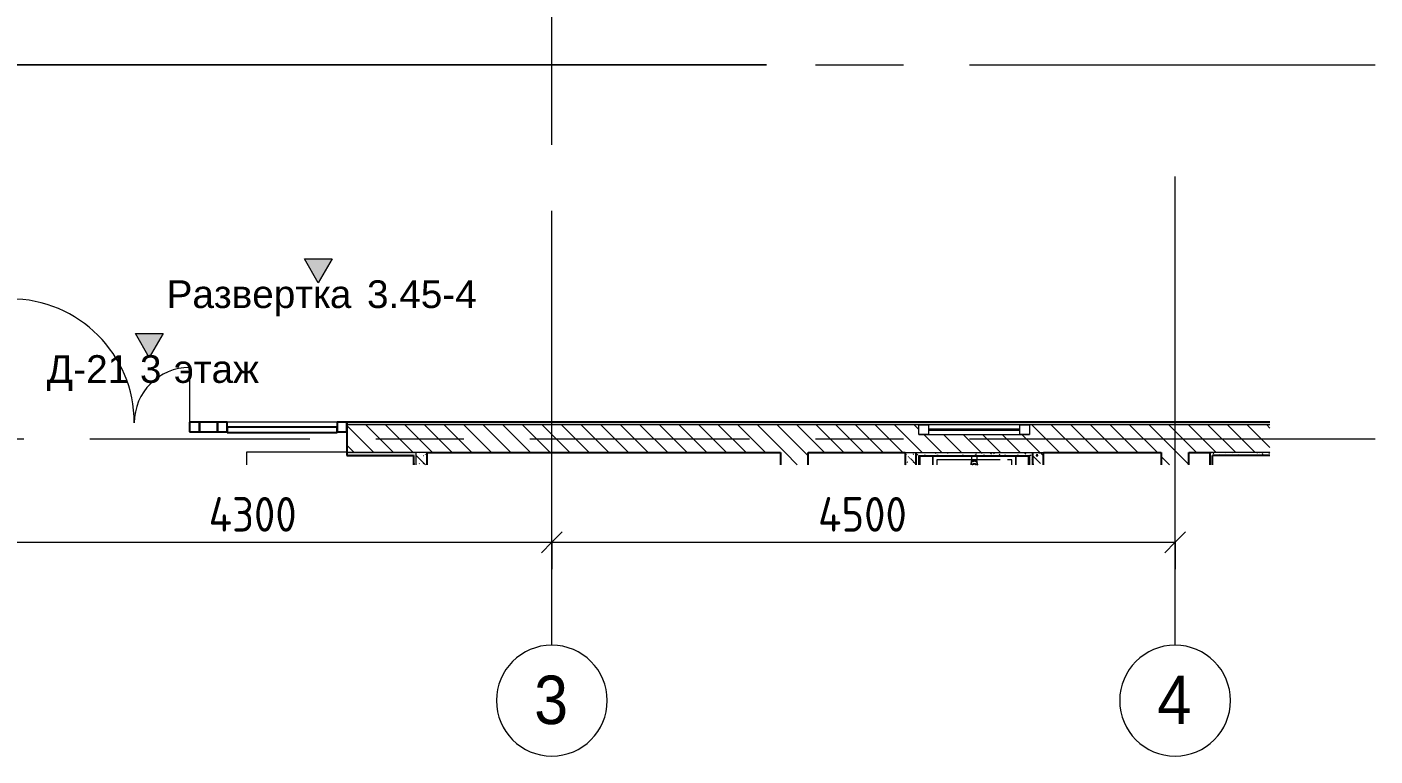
# Model space of a CAD drawing. Header units: millimetres. Extents: x -3511 to 67671, y -1987 to 16130.
# Drawn here: x 4220 to 13954, y 5510 to 10773 of the extents above; entities that cross this region are included whole.
import ezdxf

# ---------------------------------------------------------------- set-up
doc = ezdxf.new("R2010")
doc.units = ezdxf.units.MM
doc.linetypes.add('Осевая', pattern=[3175, 635, -476.25, 1587.5, -476.25])
for name, color, linetype, lineweight in [('0-1', 7, 'Continuous', 9), ('A-ANNO-DIMS', 7, 'Continuous', 9), ('A-ANNO-DIMS-100', 7, 'Continuous', 9), ('A-DOOR', 7, 'Continuous', 9), ('A-GLAZ', 7, 'Continuous', 9), ('A-GLAZ-1', 7, 'Continuous', 13), ('A-GLAZ-CURT', 7, 'Continuous', 9), ('A-GLAZ-CURT-1', 7, 'Continuous', 25), ('A-GLAZ-CWMG', 7, 'Continuous', 9), ('A-GLAZ-CWMG-1', 7, 'Continuous', 25), ('A-WALL', 7, 'Continuous', 9), ('G-ANNO-SYMB', 7, 'Continuous', 9), ('I-WALL', 7, 'Continuous', 9), ('P-SANR-FIXT', 7, 'Continuous', 9), ('P-SANR-FIXT-1', 7, 'Continuous', 13), ('Оси', 7, 'Continuous', 9), ('Оси-1', 7, 'Continuous', 20), ('Оси-2', 7, 'Осевая', 9)]:
    doc.layers.add(name, color=color, linetype=linetype, lineweight=lineweight)
for name, color, linetype, lineweight, true_color in [('A-WALL-1', 7, 'Continuous', 25, 0x3c3c3c), ('A-WALL-FNSH-1', 7, 'Continuous', 13, 0x3c3c3c), ('I-FURN-1', 7, 'Continuous', 9, 0xf0f0f0)]:
    doc.layers.add(name, color=color, linetype=linetype, lineweight=lineweight, true_color=true_color)
doc.styles.add('Arial', font='arial.ttf', dxfattribs={"width": 0.9, "height": 350})
doc.styles.add('Arial_1', font='arial.ttf', dxfattribs={"height": 200})
doc.styles.add('ISOCPEUR', font='isocpeur.ttf', dxfattribs={"width": 0.9, "height": 250})
doc.dimstyles.new('ISO-2_5_0_9К_БОЛЬШОЙ', dxfattribs={"dimscale": 304.8, "dimtxt": 248.995294, "dimasz": 0.492126, "dimexe": 0.393701, "dimexo": 0.984252, "dimgap": 0, "dimtad": 1, "dimdec": 0, "dimrnd": 10, "dimzin": 0, "dimdsep": 46, "dimtxsty": 'ISOCPEUR', "dimblk1": 'OBLIQUE', "dimblk2": 'OBLIQUE', "dimsah": 1, "dimcen": 0.09, "dimdle": 0.393701, "dimazin": 0, "dimtfac": 1, "dimtdec": 4, "dimtix": 1, "dimtmove": 0, "dimatfit": 3, "dimfxl": 1, "dimtvp": 1, "dimtolj": 1, "dimtzin": 0, "dimarcsym": 2})
pattern_1 = [(135, (0, 0), (-70.7107, -70.7107), [])]
pattern_2 = [(135, (0, 0), (-75.43415, -75.43415), [106.68, -17.78, 3.556, -17.78]), (135, (0, 75.39), (-75.43415, -75.43415), []), (50, (0, 0), (127.5292, -11.1576), [13.335, -146.685]), (355, (0, 0), (-24.6697, 133.74), [10.668, -117.348]), (100.451, (10.63, -0.93), (102.8597, 122.5818), [11.333, -124.663]), (46.184, (0, 35.56), (189.7552, -29.4304), [20.002, -220.027]), (96.636, (15.81, 33.1), (166.1822, 173.1996), [17, -186.995]), (351.184, (0, 35.56), (166.184, 173.1976), [16.002, -176.022]), (21, (17.78, 26.67), (106.1303, -71.586), [13.335, -146.685]), (326, (17.78, 26.67), (43.2619, 128.9318), [10.668, -117.348]), (71.451, (26.62, 20.7), (149.392, 57.345), [11.333, -124.663]), (37.5, (0, 0), (2.16223, 59.18836), [3.353, -112.573, 3.353, -115.773, -117.792]), (37.5, (0, 0), (2.16223, 59.18836), [-235.052, 3.353, -114.44]), (7.5, (0, 0), (46.77386, 70.12615), [3.353, -64.567, 3.353, -109.906, -44.894]), (7.5, (0, 0), (46.77386, 70.12615), [-181.178, 3.353, -41.542]), (327.5, (-39.65, 0), (94.91367, -4.0101), [3.353, -41.097, 3.353, -135.331, -184.023]), (327.5, (-39.65, 0), (94.91367, -4.0101), [-183.134, 3.353, -180.67]), (317.5, (-57.43, 0), (103.69057, 17.7988), [3.353, -54.432, 3.353, -88.748, -130.683]), (317.5, (-57.43, 0), (103.69057, 17.7988), [-149.885, 3.353, -127.33])]
pattern_3 = [(0, (0, 0), (121.92, 30.48), [10.058, -81.382, 10.058, -81.382, -487.68]), (0, (0, 0), (121.92, 30.48), [-182.88, 10.058, -172.822, 10.058, -81.382, -213.36]), (0, (0, 0), (121.92, 30.48), [-457.2, 10.058, -50.902, 10.058, -142.342]), (120, (45.72, 15.24), (-87.356454, 90.34582), [10.058, -81.382, 10.058, -81.382, -487.68]), (120, (45.72, 15.24), (-87.356454, 90.34582), [-182.88, 10.058, -172.822, 10.058, -81.382, -213.36]), (120, (45.72, 15.24), (-87.356454, 90.34582), [-457.2, 10.058, -50.902, 10.058, -142.342]), (240, (60.96, 76.2), (-34.563546, -120.82582), [10.058, -81.382, 10.058, -81.382, -487.68]), (240, (60.96, 76.2), (-34.563546, -120.82582), [-182.88, 10.058, -172.822, 10.058, -81.382, -213.36]), (240, (60.96, 76.2), (-34.563546, -120.82582), [-457.2, 10.058, -50.902, 10.058, -142.342])]

# ---------------------------------------------------------------- blocks, each defined once
blk = doc.blocks.new('Стол базовый прямоугольный - 1_290-25520344-План разверток пом_3_45_ Этаж 3')
at = {"layer": 'I-FURN-1'}
for p, q in [((106.6, 455), (-617.5, 455)), ((-617.5, 455), (-617.5, 365.2))]:
    blk.add_line(p, q, dxfattribs=at)
blk = doc.blocks.new('сифон - Для раковины-30615598-План разверток пом_3_45_ Этаж 3')
at = {"layer": 'P-SANR-FIXT'}
for p, q in [((191.1, 34.6), (191.1, 40)), ((191.1, -40), (191.1, 34.6))]:
    blk.add_line(p, q, dxfattribs=at)
at = {"layer": 'P-SANR-FIXT-1'}
for p, q in [((191.1, 20), (168.5, 20)), ((168.5, -20), (191.1, -20))]:
    blk.add_line(p, q, dxfattribs=at)
blk = doc.blocks.new('смеситель для раковины - Default-30615600-План разверток пом_3_45_ Этаж 3')
at = {"layer": '0-1'}
for p, q in [((-22.8, 3), (-22.8, 4)), ((22.7, 4), (22.8, 3))]:
    blk.add_line(p, q, dxfattribs=at)
at = {"layer": '0-1', "flags": 128}
blk.add_lwpolyline([(12.1, -0.1), (14.4, 1.7), (16.3, 4)], dxfattribs=at)
at = {"layer": 'P-SANR-FIXT'}
for p, q in [((-21, 4), (-21, -23)), ((21, -23), (21, 4)), ((22.9, 0.9), (22.7, 3.2)), ((22.8, 3.1), (22.9, 0.9)), ((-21, -23), (21, -23)), ((-0.6, -2.8), (0.6, -2.8))]:
    blk.add_line(p, q, dxfattribs=at)
at = {"layer": 'P-SANR-FIXT', "flags": 128}
for points in [[(-15.8, 4), (-13.1, 1.6), (-9.8, -0.4), (-6.1, -1.8), (-2.1, -2.5), (2.1, -2.5), (6.1, -1.8), (9.8, -0.4), (11.1, 0.4)], [(11.5, 0.5), (13.1, 1.6), (15.8, 4)], [(0.6, -3.9), (0.3, -3.9), (0.1, -3.9), (-0.1, -3.9), (-0.3, -3.9), (-0.6, -3.9)]]:
    blk.add_lwpolyline(points, dxfattribs=at)
at = {"layer": 'P-SANR-FIXT'}
for centre, major_axis, start_param, end_param in [((0, 17.2), (20.8, 0), 3.870854, 5.358408), ((0, 16.7), (20.7, 0), 3.994763, 4.083653), ((0, 16.7), (20.8, 0), 5.376246, 5.598564), ((0, 16.7), (20.7, 0), 4.276566, 4.807479), ((0, 16.7), (20.8, 0), 4.9338, 5.10736)]:
    blk.add_ellipse(centre, major_axis=major_axis, ratio=0.98634, start_param=start_param, end_param=end_param, dxfattribs=at)
for points, knots in [([(-22.6, 4), (-22.6, 3.9), (-22.7, 3.5), (-22.8, 2.5), (-22.9, 1.5), (-22.9, 0.9)], [0.7330862, 0.7330862, 0.7330862, 0.7330862, 0.75, 0.8333333, 1, 1, 1, 1]), ([(22.9, 0.3), (22.9, -2.5), (22.3, -6.4), (20, -11.4), (17.7, -14.7), (14.9, -17.6), (11.6, -20), (7.9, -21.7), (4.5, -22.6), (1.5, -23), (-1.9, -23), (-6, -22.4), (-10, -20.8), (-12.8, -19.1), (-14.8, -17.5), (-16.7, -15.8), (-18.8, -13.3), (-21.9, -8.1), (-22.9, -3.2), (-22.9, 0.3)], [0, 0, 0, 0, 0.111111, 0.166667, 0.222222, 0.277778, 0.333333, 0.388889, 0.444444, 0.479167, 0.513889, 0.583333, 0.652778, 0.6875, 0.722222, 0.756944, 0.791667, 0.861111, 1, 1, 1, 1]), ([(-0.6, -3.9), (-1.6, -3.9), (-3.8, -3.7), (-7, -2.8), (-10, -1.5), (-12.8, 0.2), (-14.9, 2.1), (-16.1, 3.4), (-16.5, 3.9)], [0, 0, 0, 0, 0.1, 0.2, 0.3, 0.4, 0.5, 0.5630162, 0.5630162, 0.5630162, 0.5630162]), ([(-15.9, 3.9), (-15.7, 3.7), (-15, 3.1), (-13.9, 2.1), (-12.5, 1), (-10.9, 0.1), (-9.2, -0.7), (-6.9, -1.7), (-3.8, -2.5), (0, -2.8), (3.8, -2.5), (6.9, -1.7), (9, -0.9), (10.1, -0.3), (10.9, 0.1), (11.7, 0.5), (12.7, 1.2), (13.9, 2), (15, 3), (15.6, 3.6), (15.8, 3.8)], [0.2349102, 0.2349102, 0.2349102, 0.2349102, 0.25, 0.2777778, 0.3055556, 0.3333333, 0.3611111, 0.3888889, 0.4444444, 0.5, 0.5555556, 0.6111111, 0.6388889, 0.6527778, 0.6666667, 0.6805556, 0.6944444, 0.7222222, 0.75, 0.7638889, 0.7638889, 0.7638889, 0.7638889]), ([(13.6, 3.8), (12.7, 2.9), (9.7, 0.6), (3.8, -1.6), (-3.7, -1.6), (-9.6, 0.6), (-12.7, 2.9), (-13.6, 3.8)], [-0.7256669, -0.7256669, -0.7256669, -0.7256669, -0.6666667, -0.5555556, -0.4444444, -0.3333333, -0.2743331, -0.2743331, -0.2743331, -0.2743331]), ([(16.5, 3.9), (15.4, 2.5), (12.6, -0.2), (7.1, -3.1), (2.7, -3.9), (0.6, -3.9)], [0.4367812, 0.4367812, 0.4367812, 0.4367812, 0.6, 0.8, 1, 1, 1, 1]), ([(-0.6, -3.9), (-0.6, -3.9), (-0.6, -3.7), (-0.6, -3.5), (-0.6, -3.1), (-0.6, -2.9), (-0.6, -2.8)], [0, 0, 0, 0, 0.363636, 0.545455, 0.727273, 1, 1, 1, 1]), ([(0.6, -3.9), (0.6, -3.9), (0.6, -3.7), (0.6, -3.5), (0.6, -3.1), (0.6, -2.9), (0.6, -2.8)], [0, 0, 0, 0, 0.363636, 0.545455, 0.727273, 1, 1, 1, 1])]:
    blk.add_open_spline(points, degree=3, knots=knots, dxfattribs=at)
for points in [[(-22.9, 0.9), (-22.9, 1.6), (-22.9, 2.3), (-22.8, 3)], [(-3, -2.5), (-2.2, -2.7), (-1.4, -2.7), (-0.6, -2.8)]]:
    blk.add_open_spline(points, degree=3, dxfattribs=at)
blk = doc.blocks.new('Мойка кухонная - Раковина Roca Victoria-N Unik 600х460 мм-30768662-План разверток пом_3_45_ Этаж 3')
at = {"layer": 'P-SANR-FIXT'}
for p, q in [((186, 0), (-270, 0)), ((-270, 0), (-270, -36.2)), ((270, 0), (241, 0)), ((270, -36.2), (270, 0))]:
    blk.add_line(p, q, dxfattribs=at)
blk = doc.blocks.new('Прямоугольный импост - 50 x 70 мм-31700031-План разверток пом_3_45_ Этаж 3')
at = {"layer": 'A-GLAZ-CWMG-1'}
for p, q in [((-70, 35), (0, 35)), ((-70, -35), (-70, 35)), ((0, 35), (0, -35)), ((0, -35), (-70, -35))]:
    blk.add_line(p, q, dxfattribs=at)
blk = doc.blocks.new('Дверь_Витражная_остекление_ - ДВН_ДАО_Главный вход_1200 в свету-31742133-План разверток пом_3_45_ Этаж 3')
at = {"layer": 'A-DOOR'}
for p, q in [((-647.5, 925), (-647.5, 35)), ((647.5, 430), (647.5, 35))]:
    blk.add_line(p, q, dxfattribs=at)
for centre, radius, start, end in [((-647.5, 30), 895, 360, 90), ((647.5, 30), 400, 90, 180)]:
    blk.add_arc(centre, radius, start, end, dxfattribs=at)
blk = doc.blocks.new('Системная панель - Стемалит - 40мм-32257327-План разверток пом_3_45_ Этаж 3')
at = {"layer": 'A-GLAZ-CURT-1'}
for p, q in [((65, 35), (-65, 35)), ((-65, 35), (-65, -35)), ((65, -35), (65, 35)), ((-65, -35), (65, -35))]:
    blk.add_line(p, q, dxfattribs=at)
blk = doc.blocks.new('Прямоугольный импост - 50 x 70 мм-31687886-План разверток пом_3_45_ Этаж 3')
at = {"layer": 'A-GLAZ-CWMG-1'}
for p, q in [((-35, 35), (35, 35)), ((-35, -35), (-35, 35)), ((35, 35), (35, -35)), ((35, -35), (-35, -35))]:
    blk.add_line(p, q, dxfattribs=at)
blk = doc.blocks.new('Системная панель - Стекло - 40мм-32257331-План разверток пом_3_45_ Этаж 3')
at = {"layer": 'A-GLAZ-CURT'}
h = blk.add_hatch(dxfattribs=at)
h.set_pattern_fill('FP_12', color=256, style=0, pattern_type=2)
h.set_pattern_definition([(45, (-6162.5, -7785), (-282.843, 282.843), [200, -600]), (45, (-6362.5, -7885), (-282.843, 282.843), [600, -200]), (45, (-5962.5, -7985), (-282.843, 282.843), [200, -600])])
h.paths.add_polyline_path([(397.5, -40), (397.5, 0), (-397.5, 0), (-397.5, -40), (379.5, -40)])
at = {"layer": 'A-GLAZ-CURT-1'}
for p, q in [((397.5, 0), (-397.5, 0)), ((-397.5, 0), (-397.5, -40)), ((397.5, -40), (397.5, 0)), ((-397.5, -40), (397.5, -40))]:
    blk.add_line(p, q, dxfattribs=at)
blk = doc.blocks.new('Прямоугольный импост - 50 x 70 мм-31702100-План разверток пом_3_45_ Этаж 3')
at = {"layer": 'A-GLAZ-CWMG-1'}
for p, q in [((-35, 35), (35, 35)), ((-35, -35), (-35, 35)), ((35, 35), (35, -35)), ((35, -35), (-35, -35))]:
    blk.add_line(p, q, dxfattribs=at)
blk = doc.blocks.new('Прямоугольный импост - 50 x 70 мм-31720914-План разверток пом_3_45_ Этаж 3')
at = {"layer": 'A-GLAZ-CWMG'}
blk.add_line((6460, 7920), (5665, 7920), dxfattribs=at)
blk = doc.blocks.new('120_Окно_СКБ_1Ст - 120_Окно_СКБ_1Ст 400х800 EI30-24230873-План разверток пом_3_45_ Этаж 3')
at = {"layer": 'A-GLAZ'}
for p, q in [((400, 100), (-400, 100)), ((-400, 30), (400, 30)), ((330, 70), (-330, 70)), ((330, 60), (-330, 60))]:
    blk.add_line(p, q, dxfattribs=at)
at = {"layer": 'A-GLAZ-1'}
for p, q in [((-400, 30), (-400, 100)), ((-400, 100), (-330, 100)), ((-330, 100), (-330, 30)), ((330, 30), (330, 100)), ((330, 100), (400, 100)), ((400, 100), (400, 30)), ((-330, 30), (-400, 30)), ((400, 30), (330, 30))]:
    blk.add_line(p, q, dxfattribs=at)
blk = doc.blocks.new('Ось сетки - D8-29747960-План разверток пом_3_45_ Этаж 3')
at = {"layer": 'Оси-1'}
for start, end in [(360, 180), (180, 360)]:
    blk.add_arc((0, 0), 4, start, end, dxfattribs=at)
blk = doc.blocks.new('DIMBLOCK2-План разверток пом_3_45_ Этаж 3')
at = {"layer": 'A-ANNO-DIMS-100'}
for p, q in [((3710, 6859), (3710, 7172.9)), ((8010, 6859), (8010, 7172.9)), ((3710, 7052.9), (8010, 7052.9)), ((3710, 7052.9), (3710, 6859)), ((8010, 7052.9), (8010, 6859))]:
    blk.add_line(p, q, dxfattribs=at)
at = {"layer": 'A-ANNO-DIMS-100', "lineweight": 20}
for p, q in [((3710, 7052.9), (3785, 7127.9)), ((8010, 7052.9), (8085, 7127.9)), ((3710, 7052.9), (3635, 6977.9)), ((8010, 7052.9), (7935, 6977.9))]:
    blk.add_line(p, q, dxfattribs=at)
at = {"layer": 'A-ANNO-DIMS-100', "color": 0, "insert": (5532, 7379.6), "char_height": 250, "width": 787.208, "attachment_point": 1, "line_spacing_factor": 1.149209, "style": 'ISOCPEUR'}
blk.add_mtext('4300', dxfattribs=at)
blk = doc.blocks.new('_Oblique')
at = {"color": 0, "linetype": 'ByBlock', "lineweight": -2}
blk.add_line((-0.5, -0.5), (0.5, 0.5), dxfattribs=at)
blk = doc.blocks.new('DIMBLOCK3-План разверток пом_3_45_ Этаж 3')
at = {"layer": 'A-ANNO-DIMS-100'}
for p, q in [((8010, 6859), (8010, 7172.9)), ((12510, 6859), (12510, 7172.9)), ((8010, 7052.9), (12510, 7052.9)), ((8010, 7052.9), (8010, 6859)), ((12510, 7052.9), (12510, 6859))]:
    blk.add_line(p, q, dxfattribs=at)
at = {"layer": 'A-ANNO-DIMS-100', "lineweight": 20}
for p, q in [((8010, 7052.9), (8085, 7127.9)), ((12510, 7052.9), (12585, 7127.9)), ((8010, 7052.9), (7935, 6977.9)), ((12510, 7052.9), (12435, 6977.9))]:
    blk.add_line(p, q, dxfattribs=at)
at = {"layer": 'A-ANNO-DIMS-100', "color": 0, "insert": (9932, 7379.6), "char_height": 250, "width": 787.208, "attachment_point": 1, "line_spacing_factor": 1.149209, "style": 'ISOCPEUR'}
blk.add_mtext('4500', dxfattribs=at)
blk = doc.blocks.new('DIMBLOCK5-План разверток пом_3_45_ Этаж 3')
at = {"layer": 'A-ANNO-DIMS-100'}
for p, q in [((-1375.3, 11100), (-1061.4, 11100)), ((-1181.4, 11100), (-1375.3, 11100)), ((-1181.4, 11100), (-1181.4, 10500)), ((9560.6, 10500), (-1301.4, 10500)), ((-1181.4, 10500), (9560.6, 10500))]:
    blk.add_line(p, q, dxfattribs=at)
at = {"layer": 'A-ANNO-DIMS-100', "lineweight": 20}
for p, q in [((-1181.4, 11100), (-1256.4, 11175)), ((-1181.4, 11100), (-1106.4, 11025)), ((-1181.4, 10500), (-1256.4, 10575)), ((-1181.4, 10500), (-1106.4, 10425))]:
    blk.add_line(p, q, dxfattribs=at)
at = {"layer": 'A-ANNO-DIMS-100', "color": 0, "insert": (-1508, 10563), "char_height": 250, "width": 568.858, "attachment_point": 1, "rotation": 90, "line_spacing_factor": 1.149209, "style": 'ISOCPEUR'}
blk.add_mtext('600', dxfattribs=at)
blk = doc.blocks.new('DIMBLOCK6-План разверток пом_3_45_ Этаж 3')
at = {"layer": 'A-ANNO-DIMS-100', "lineweight": 20}
for p, q in [((-1181.4, 10500), (-1256.4, 10575)), ((-1181.4, 10500), (-1106.4, 10425)), ((-1181.4, 7800), (-1256.4, 7875)), ((-1181.4, 7800), (-1106.4, 7725))]:
    blk.add_line(p, q, dxfattribs=at)
at = {"layer": 'A-ANNO-DIMS-100'}
for p, q in [((9560.6, 10500), (-1301.4, 10500)), ((-1181.4, 10500), (-1181.4, 7800)), ((-1181.4, 10500), (9560.6, 10500)), ((-1375.3, 7800), (-1061.4, 7800)), ((-1181.4, 7800), (-1375.3, 7800))]:
    blk.add_line(p, q, dxfattribs=at)
at = {"layer": 'A-ANNO-DIMS-100', "color": 0, "insert": (-1508, 8834), "char_height": 250, "width": 758.478, "attachment_point": 1, "rotation": 90, "line_spacing_factor": 1.149209, "style": 'ISOCPEUR'}
blk.add_mtext('2700', dxfattribs=at)
blk = doc.blocks.new('Фасад - Марка фасада_Указатель-25386507-План разверток пом_3_45_ Этаж 3')
at = {"layer": 'G-ANNO-SYMB'}
blk.add_hatch(color=256, dxfattribs=at).paths.add_polyline_path([(-1, 0), (0, 1.732), (1, 0), (0, 0)])
for p, q in [((0, 1.732), (-1, 0)), ((1, 0), (0, 1.732)), ((-1, 0), (0, 0)), ((0, 0), (1, 0))]:
    blk.add_line(p, q, dxfattribs=at)

msp = doc.modelspace()

# ---------------------------------------------------------------- hatches: boundary and pattern name
at = {"layer": 'I-WALL'}
h = msp.add_hatch(dxfattribs=at)
h.set_pattern_fill('FP_9', color=256, style=0, pattern_type=2)
h.set_pattern_definition(pattern_3)
h.paths.add_polyline_path([(13194.6, 7900), (13194.6, 7920), (6530, 7920), (6530, 7900), (11506.5, 7900)])
h.paths.add_polyline_path([(3510, 7900), (4030, 7900), (4030, 7920), (3285, 7920), (3285, 7908), (3340, 7908), (3340, 7900)])
h.paths.add_polyline_path([(1830, 7900), (1830, 7908), (1885, 7908), (1885, 7920), (1250, 7920), (1250, 7900), (1377.5, 7900)])
h = msp.add_hatch(dxfattribs=at)
h.set_pattern_fill('FP_1', color=256, style=0, pattern_type=2)
h.set_pattern_definition(pattern_1)
h.paths.add_polyline_path([(12410, 7700), (13194.6, 7700), (13194.6, 7900), (11460, 7900), (11460, 7830), (10660, 7830), (10660, 7900), (6530, 7900), (6530, 7700), (11560, 7700)])
h.paths.add_polyline_path([(4030, 7700), (4030, 7900), (3750, 7900), (3750, 7700)])
h = msp.add_hatch(dxfattribs=at)
h.set_pattern_fill('FP_9', color=256, style=0, pattern_type=2)
h.set_pattern_definition(pattern_3)
h.paths.add_polyline_path([(7011, 7680), (7031, 7680), (7031, 7700), (6530, 7700), (6530, 7680)])
h.paths.add_polyline_path([(3750, 7680), (4030, 7680), (4030, 7700), (3750, 7700)])
h = msp.add_hatch(dxfattribs=at)
h.set_pattern_fill('FP_5', color=256, style=0, pattern_type=2)
h.set_pattern_definition(pattern_2)
h.paths.add_polyline_path([(7031, 7612.8), (7111, 7612.8), (7111, 7700), (7031, 7700), (7031, 7680)])
h = msp.add_hatch(dxfattribs=at)
h.set_pattern_fill('FP_1', color=256, style=0, pattern_type=2)
h.set_pattern_definition(pattern_1)
h.paths.add_polyline_path([(9860, 7612.8), (9860, 7700), (9660, 7700), (9660, 7612.8), (9818.3, 7612.8)])
h = msp.add_hatch(dxfattribs=at)
h.set_pattern_fill('FP_5', color=256, style=0, pattern_type=2)
h.set_pattern_definition(pattern_2)
h.paths.add_polyline_path([(10640, 7612.8), (10640, 7700), (10560, 7700), (10560, 7612.8)])
h = msp.add_hatch(dxfattribs=at)
h.set_pattern_fill('FP_9', color=256, style=0, pattern_type=2)
h.set_pattern_definition(pattern_3)
h.paths.add_polyline_path([(10660, 7612.8), (10660, 7700), (10640, 7700), (10640, 7612.8), (10657.8, 7612.8)])
h = msp.add_hatch(dxfattribs=at)
h.set_pattern_fill('FP_9', color=256, style=0, pattern_type=2)
h.set_pattern_definition(pattern_3)
h.paths.add_polyline_path([(11452, 7680), (11460, 7680), (11460, 7700), (10660, 7700), (10660, 7680), (11451.9, 7680)])
h = msp.add_hatch(dxfattribs=at)
h.set_pattern_fill('FP_9', color=256, style=0, pattern_type=2)
h.set_pattern_definition(pattern_3)
h.paths.add_polyline_path([(11460, 7612.8), (11480, 7612.8), (11480, 7700), (11460, 7700), (11460, 7672)])
h = msp.add_hatch(dxfattribs=at)
h.set_pattern_fill('FP_5', color=256, style=0, pattern_type=2)
h.set_pattern_definition(pattern_2)
h.paths.add_polyline_path([(11480, 7612.8), (11560, 7612.8), (11560, 7700), (11480, 7700)])
h = msp.add_hatch(dxfattribs=at)
h.set_pattern_fill('FP_1', color=256, style=0, pattern_type=2)
h.set_pattern_definition(pattern_1)
h.paths.add_polyline_path([(12610, 7612.8), (12610, 7700), (12410, 7700), (12410, 7612.8)])
h = msp.add_hatch(dxfattribs=at)
h.set_pattern_fill('FP_9', color=256, style=0, pattern_type=2)
h.set_pattern_definition(pattern_3)
h.paths.add_polyline_path([(12776.6, 7612.8), (12780, 7612.8), (12780, 7700), (12760, 7700), (12760, 7612.8)])
h = msp.add_hatch(dxfattribs=at)
h.set_pattern_fill('FP_9', color=256, style=0, pattern_type=2)
h.set_pattern_definition(pattern_3)
h.paths.add_polyline_path([(13194.6, 7680), (13194.6, 7700), (12780, 7700), (12781, 7680)])
h = msp.add_hatch(dxfattribs=at)
h.set_pattern_fill('FP_9', color=256, style=0, pattern_type=2)
h.set_pattern_definition(pattern_3)
h.paths.add_polyline_path([(7011, 7612.8), (7031, 7612.8), (7031, 7680), (7011, 7679)])

# ---------------------------------------------------------------- linework, layer by layer
at = {"layer": 'A-WALL'}
for p, q in [((10660, 7900), (6530, 7900)), ((13194.6, 7900), (11460, 7900)), ((12760.5, 7921), (12760.5, 7920)), ((7111, 7700), (6530, 7700)), ((7031, 7612.8), (7031, 7700)), ((10560, 7700), (11560, 7700)), ((13194.6, 7700), (12760, 7700))]:
    msp.add_line(p, q, dxfattribs=at)
at = {"layer": 'A-WALL-1'}
for p, q in [((6530, 7920), (6530, 7680)), ((13194.6, 7920), (6530, 7920)), ((7111, 7700), (9660, 7700)), ((7111, 7612.8), (7111, 7700)), ((9660, 7700), (9660, 7612.8)), ((9860, 7700), (10560, 7700)), ((9860, 7612.8), (9860, 7700)), ((10560, 7700), (10560, 7612.8)), ((10640, 7612.8), (10640, 7700)), ((11480, 7700), (11480, 7612.8)), ((11560, 7700), (12410, 7700)), ((11560, 7612.8), (11560, 7700)), ((12410, 7700), (12410, 7612.8)), ((12610, 7700), (12760, 7700)), ((12610, 7612.8), (12610, 7700)), ((12760, 7700), (12760, 7612.8)), ((6530, 7680), (7011, 7680)), ((7011, 7680), (7011, 7612.8)), ((12780, 7612.8), (12780, 7680)), ((13194.6, 7680), (12780, 7680))]:
    msp.add_line(p, q, dxfattribs=at)
at = {"layer": 'A-WALL-FNSH-1'}
for p, q in [((13194.6, 7921), (6530, 7921)), ((6530, 7921), (6530, 7920)), ((6530, 7680), (6530, 7679)), ((7011, 7679), (6530, 7679)), ((7010, 7679), (7010, 7612.8)), ((12781, 7612.8), (12781, 7679)), ((12781, 7679), (13194.6, 7679))]:
    msp.add_line(p, q, dxfattribs=at)
at = {"layer": 'I-FURN-1'}
for p, q in [((10760.2, 7672), (10760.2, 7612.8)), ((10760.2, 7612.8), (10760.2, 7672)), ((11360.2, 7612.8), (11360.2, 7672)), ((11360.2, 7672), (11360.2, 7612.8))]:
    msp.add_line(p, q, dxfattribs=at)
at = {"layer": 'I-WALL'}
for p, q in [((10660, 7680), (11460, 7680)), ((10660, 7612.8), (10660, 7680)), ((11452, 7672), (10668, 7672)), ((10668, 7672), (10668, 7612.8)), ((11452, 7612.8), (11452, 7672)), ((11460, 7680), (11460, 7612.8))]:
    msp.add_line(p, q, dxfattribs=at)
at = {"layer": 'Оси'}
for p, q in [((11453.7, 10500), (13953.7, 10500)), ((12510, 8027.3), (12510, 9693.9)), ((8010, 6309.9), (8010, 8809.9)), ((12510, 6309.9), (12510, 7976.5)), ((11453.7, 7800), (13953.7, 7800))]:
    msp.add_line(p, q, dxfattribs=at)
at = {"layer": 'Оси-2'}
for p, q in [((8010, 8809.9), (8010, 13630)), ((389, 10500), (11453.7, 10500)), ((12510, 7976.5), (12510, 8027.3)), ((389, 7800), (11453.7, 7800))]:
    msp.add_line(p, q, dxfattribs=at)

# ---------------------------------------------------------------- block references
at = {"layer": 'A-DOOR'}
msp.add_blockref('Дверь_Витражная_остекление_ - ДВН_ДАО_Главный вход_1200 в свету-31742133-План разверток пом_3_45_ Этаж 3', (4747.5, 7885), dxfattribs=at)
at = {"layer": 'A-GLAZ'}
msp.add_blockref('120_Окно_СКБ_1Ст - 120_Окно_СКБ_1Ст 400х800 EI30-24230873-План разверток пом_3_45_ Этаж 3', (11060, 7800), dxfattribs=at)
at = {"layer": 'A-GLAZ-CURT'}
for name, p in [('Системная панель - Стемалит - 40мм-32257327-План разверток пом_3_45_ Этаж 3', (5530, 7885)), ('Системная панель - Стекло - 40мм-32257331-План разверток пом_3_45_ Этаж 3', (6062.5, 7885))]:
    msp.add_blockref(name, p, dxfattribs=at)
at = {"layer": 'A-GLAZ-CWMG', "extrusion": (0, 0, -1), "rotation": 180}
for name, p in [('Прямоугольный импост - 50 x 70 мм-31687886-План разверток пом_3_45_ Этаж 3', (-5430, 7885)), ('Прямоугольный импост - 50 x 70 мм-31702100-План разверток пом_3_45_ Этаж 3', (-5630, 7885)), ('Прямоугольный импост - 50 x 70 мм-31700031-План разверток пом_3_45_ Этаж 3', (-6530, 7885))]:
    msp.add_blockref(name, p, dxfattribs=at)
at = {"layer": 'A-GLAZ-CWMG'}
msp.add_blockref('Прямоугольный импост - 50 x 70 мм-31720914-План разверток пом_3_45_ Этаж 3', (0, 0), dxfattribs=at)
at = {"layer": 'G-ANNO-SYMB', "extrusion": (0, 0, -1), "xscale": 99.99999999999993, "yscale": 99.99999999999993, "zscale": 99.99999999999993, "rotation": 180}
for p in [(-6323.5, 9099.7), (-5103.9, 8559.3)]:
    msp.add_blockref('Фасад - Марка фасада_Указатель-25386507-План разверток пом_3_45_ Этаж 3', p, dxfattribs=at)
at = {"layer": 'I-FURN-1'}
msp.add_blockref('Стол базовый прямоугольный - 1_290-25520344-План разверток пом_3_45_ Этаж 3', (6423.4, 7247.6), dxfattribs=at)
at = {"layer": 'P-SANR-FIXT'}
msp.add_blockref('Мойка кухонная - Раковина Roca Victoria-N Unik 600х460 мм-30768662-План разверток пом_3_45_ Этаж 3', (11060.2, 7649), dxfattribs=at)
for name, p, rotation in [('сифон - Для раковины-30615598-План разверток пом_3_45_ Этаж 3', (11060.2, 7480.5), 89.99999999999964), ('смеситель для раковины - Default-30615600-План разверток пом_3_45_ Этаж 3', (11059.6, 7616.8), 180)]:
    msp.add_blockref(name, p, dxfattribs=dict(at, rotation=rotation))
at = {"layer": 'Оси-1', "xscale": 99.99999999999993, "yscale": 99.99999999999993, "zscale": 99.99999999999993}
for p in [(8010, 5909.9), (12510, 5909.9)]:
    msp.add_blockref('Ось сетки - D8-29747960-План разверток пом_3_45_ Этаж 3', p, dxfattribs=at)

# ---------------------------------------------------------------- texts
at = {"layer": 'G-ANNO-SYMB', "char_height": 200, "attachment_point": 1, "style": 'Arial_1'}
for s, insert, width in [('Развертка', (5228.7, 8943.9), 1659.493), (' 3.45-4', (6598, 8943.9), 1074.261), ('\\fArial|b0|i0|c204|p34|;Д', (4363.1, 8403.6), 232.489), ('-21 3 ', (4554.9, 8403.6), 881.856), ('этаж', (5282.5, 8403.6), 761.603)]:
    msp.add_mtext(s, dxfattribs=dict(at, insert=insert, width=width))
at = {"layer": 'Оси', "char_height": 350, "width": 303.038, "attachment_point": 1, "style": 'Arial'}
for s, insert in [('\\fArial|b0|i0|c204|p34|;\\W.9;3', (7882.5, 6090.5)), ('\\fArial|b0|i0|c204|p34|;\\W.9;4', (12382.5, 6090.5))]:
    msp.add_mtext(s, dxfattribs=dict(at, insert=insert))

# ---------------------------------------------------------------- dimensions: what is measured, and where the dimension line sits
at = {"layer": 'A-ANNO-DIMS'}
for base, p1, p2, override, picture, middle in [((-1181.4, 10500), (-1075.3, 11100), (9860.6, 10500), {"dimpost": '<>', "dimfxl": 10952.385712}, 'DIMBLOCK5-План разверток пом_3_45_ Этаж 3', (-1306.4, 10800)), ((-1181.4, 7800), (9860.6, 10500), (-1075.3, 7800), {"dimpost": '<>', "dimfxl": 11264.31324}, 'DIMBLOCK6-План разверток пом_3_45_ Этаж 3', (-1306.4, 9150))]:
    dim = msp.add_linear_dim(base=base, p1=p1, p2=p2, angle=90, dimstyle='ISO-2_5_0_9К_БОЛЬШОЙ', override=override, dxfattribs=at)
    dim.commit()
    dim.dimension.update_dxf_attribs({"geometry": picture, "text_midpoint": middle})
for base, p1, p2, override, picture, middle in [((8010, 7052.9), (3710, 7159), (8010, 7159), {"dimpost": '<>', "dimfxl": 4299.999972}, 'DIMBLOCK2-План разверток пом_3_45_ Этаж 3', (5860, 7177.9)), ((12510, 7052.9), (8010, 7159), (12510, 7159), {"dimpost": '<>', "dimfxl": 4500}, 'DIMBLOCK3-План разверток пом_3_45_ Этаж 3', (10260, 7177.9))]:
    dim = msp.add_linear_dim(base=base, p1=p1, p2=p2, dimstyle='ISO-2_5_0_9К_БОЛЬШОЙ', override=override, dxfattribs=at)
    dim.commit()
    dim.dimension.update_dxf_attribs({"geometry": picture, "text_midpoint": middle})

doc.saveas('drawing.dxf')
